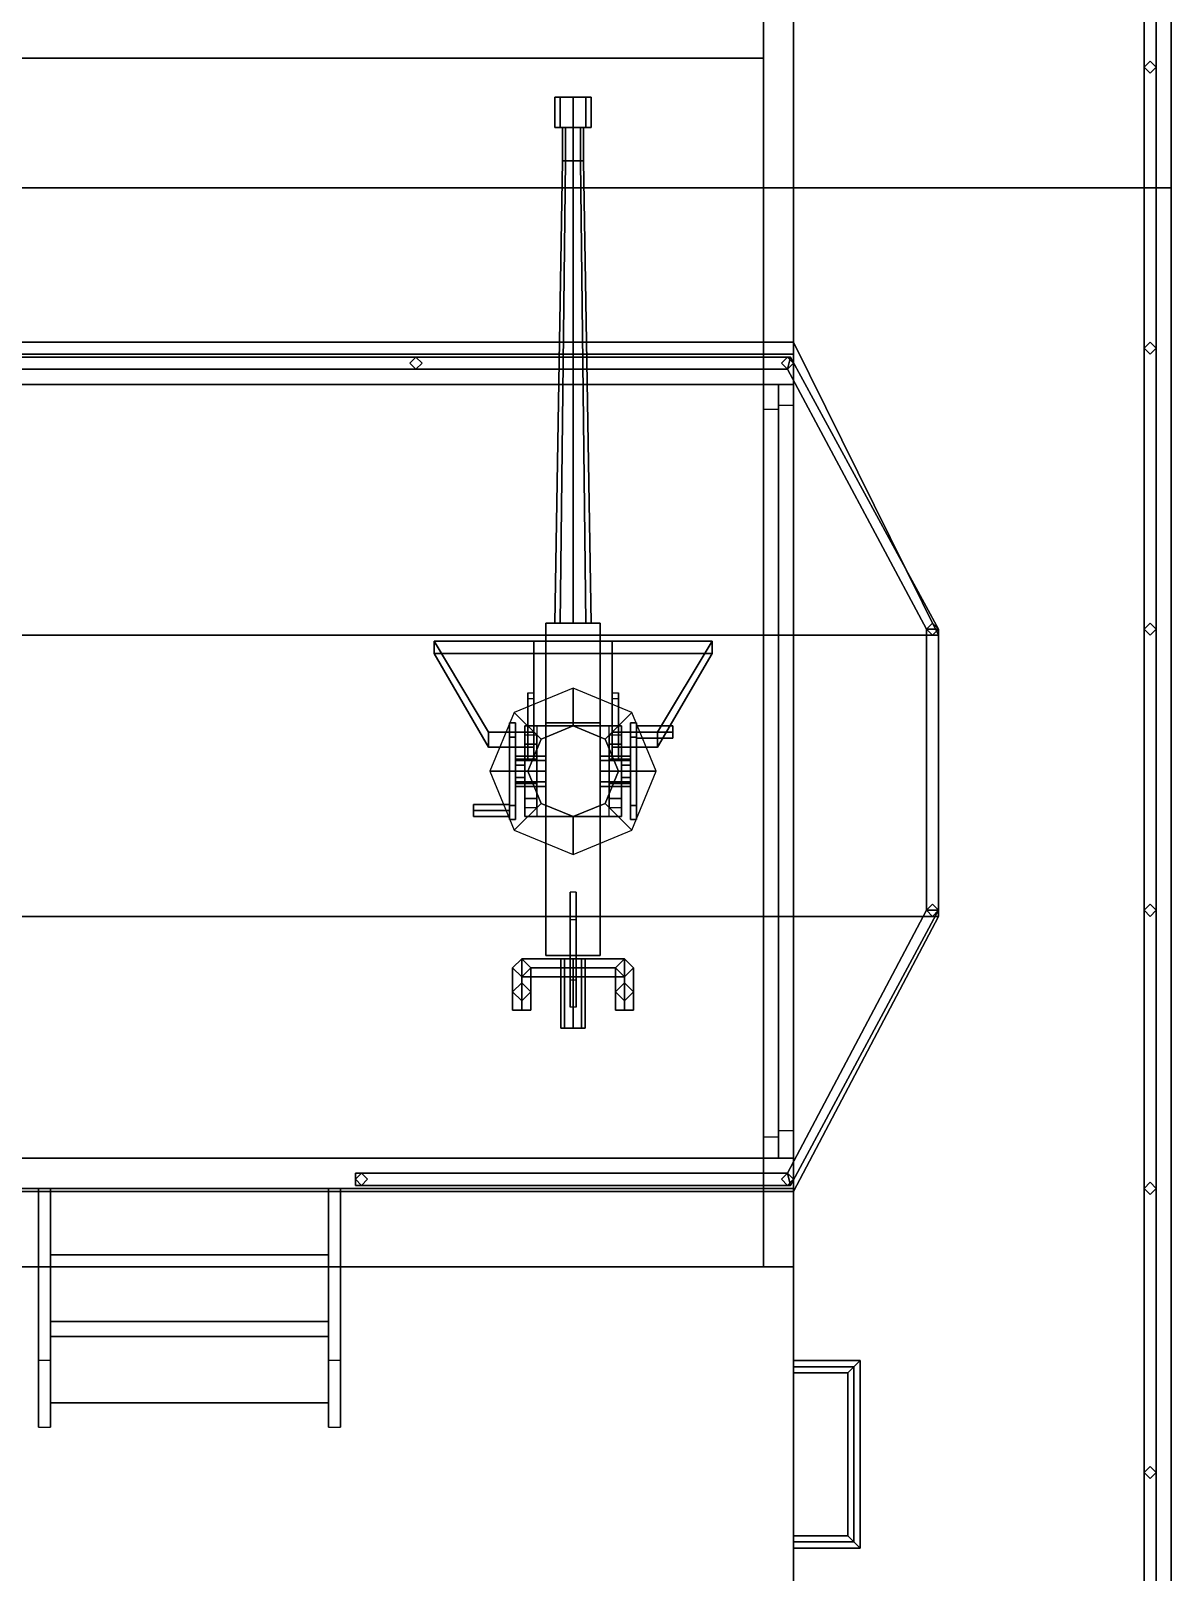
# Model space of a CAD drawing. Header units: millimetres. Extents: x -3.3 to 3.3, y -23.5 to 37.3.
# Drawn here: x -0.52 to 3.25, y 10.71 to 15.81 of the extents above; entities that cross this region are included whole.
import ezdxf

# ---------------------------------------------------------------- set-up
doc = ezdxf.new("R2010")
doc.units = ezdxf.units.MM
for name, color, linetype in [('doors', 1, 'Continuous'), ('gun', 1, 'Continuous'), ('railings', 6, 'Continuous'), ('sleeve', 5, 'Continuous'), ('turret', 2, 'Continuous')]:
    doc.layers.add(name, color=color, linetype=linetype)

msp = doc.modelspace()

# ---------------------------------------------------------------- linework, layer by layer
at = {"color": 3}
for points in [[(1.9, 20.46, 0.39), (1.9, 18.62, 0.39), (1.9, 11.72, 3.32), (1.9, 23.48, 2.17)], [(1.9, 11.72, 3.32), (1.9, 11.72, 3.41), (1.9, 23.48, 2.27), (1.9, 23.48, 2.17)], [(1.9, 23.48, 2.27), (1.9, 11.72, 3.41), (2, 11.72, 3.41), (2, 23.48, 2.27)], [(2, 11.72, 3.41), (2, 11.72, 2.17), (2, 23.48, 2.17), (2, 23.48, 2.27)], [(-1.9, 18.62, 0.39), (-1.9, 11.72, 3.32), (1.9, 11.72, 3.32), (1.9, 18.62, 0.39)], [(-2, 11.72, 3.41), (-2, 7.41, 3.83), (2, 7.41, 3.83), (2, 11.72, 3.41)], [(-1.9, 11.72, 3.32), (-1.9, 11.72, 3.41), (1.9, 11.72, 3.41), (1.9, 11.72, 3.32)], [(2, 7.41, 3.83), (2, 7.41, 2.17), (2, 11.72, 2.17), (2, 11.72, 3.41)]]:
    msp.add_3dface(points, dxfattribs=at)
for points in [[(3.25, 19.01), (3.25, 15.29, -0.84), (-3.25, 15.29, -0.84), (-3.25, 19.01)], [(2, 19.01, 2.17), (2, 10.1, 2.17), (3.25, 10.1, 2.17), (3.25, 19.01, 2.17)], [(3.25, -23.47), (3.25, -15.78, -1.68), (3.25, 10.1, -1.68), (3.25, 19.01)], [(3.25, 19.01), (3.25, 10.1, -1.68), (3.25, 15.29, -0.84), (3.25, 19.01)], [(3.25, 10.1, 2.17), (3.25, 10.1), (3.25, 19.01), (3.25, 19.01, 2.17)], [(3.25, 15.29, -0.84), (3.25, 10.1, -1.68), (-3.25, 10.1, -1.68), (-3.25, 15.29, -0.84)], [(2, 14.78, 4.23), (2.48, 13.81, 4.23), (-2.48, 13.81, 4.23), (-2, 14.78, 4.23)], [(-2, 14.78, 4.27), (-2.48, 13.81, 4.27), (2.48, 13.81, 4.27), (2, 14.78, 4.27)], [(1.9, 14.64, 4.13), (1.9, 14.74, 4.13), (1.9, 14.74, 3.1172), (1.9, 14.64, 3.1269)], [(1.9, 14.74, 3.1172), (1.9, 14.74, 4.13), (2, 14.74, 4.23), (2, 14.74, 3.1172)], [(2.48, 13.81, 4.27), (2.48, 13.81, 4.23), (2, 14.78, 4.23), (2, 14.78, 4.27)], [(2, 14.74, 3.1172), (2, 14.74, 4.23), (2, 14.64, 4.13), (2, 14.64, 3.1269)], [(2, 12.08, 4.13), (2, 14.64, 4.13), (2, 14.74, 4.23), (2, 11.98, 4.23)], [(1.9, 12.08, 4.13), (1.9, 12.15, 4.13), (1.9, 14.64, 3.1269), (1.9, 14.5578, 3.1349)], [(1.9, 14.64, 3.1269), (1.9, 12.15, 4.13), (1.95, 12.15, 4.13), (1.95, 14.64, 3.1269)], [(2, 14.64, 3.1269), (2, 14.64, 4.13), (1.9, 14.64, 4.13), (1.9, 14.64, 3.1269)], [(1.9, 14.64, 4.23), (1.9, 14.64, 4.13), (1.9, 12.08, 4.13), (1.9, 12.08, 4.23)], [(1.9, 12.08, 4.13), (1.9, 14.64, 4.13), (2, 14.64, 4.13), (2, 12.08, 4.13)], [(1.95, 12.1705, 3.3663), (1.95, 14.64, 4.13), (2, 14.64, 4.13), (2, 12.1705, 3.3663)], [(1.95, 12.08, 3.3751), (1.95, 14.57, 4.13), (1.95, 14.64, 4.13), (1.95, 12.1705, 3.3663)], [(1.95, 14.64, 3.1269), (1.95, 12.15, 4.13), (1.95, 12.08, 4.13), (1.95, 14.5578, 3.1349)], [(2, 14.64, 4.13), (2, 14.57, 4.13), (2, 12.08, 3.3751), (2, 12.1705, 3.3663)], [(1.95, 14.5578, 3.1349), (1.95, 12.08, 4.13), (1.9, 12.08, 4.13), (1.9, 14.5578, 3.1349)], [(2, 12.08, 3.3751), (2, 14.57, 4.13), (1.95, 14.57, 4.13), (1.95, 12.08, 3.3751)], [(-2.48, 12.88, 4.23), (-2.48, 13.81, 4.23), (2.48, 13.81, 4.23), (2.48, 12.88, 4.23)], [(2.48, 12.88, 4.27), (2.48, 13.81, 4.27), (-2.48, 13.81, 4.27), (-2.48, 12.88, 4.27)], [(2.48, 13.81, 4.23), (2.48, 13.81, 4.27), (2.48, 12.88, 4.27), (2.48, 12.88, 4.23)], [(1.27, 13.635, 4.27), (1.0755, 13.5545, 4.27), (1.1639, 13.4661, 5.1), (1.27, 13.51, 5.1)], [(1.4645, 13.5545, 4.27), (1.27, 13.635, 4.27), (1.27, 13.51, 5.1), (1.3761, 13.4661, 5.1)], [(1.0755, 13.5545, 4.27), (0.995, 13.36, 4.27), (1.12, 13.36, 5.1), (1.1639, 13.4661, 5.1)], [(1.545, 13.36, 4.27), (1.4645, 13.5545, 4.27), (1.3761, 13.4661, 5.1), (1.42, 13.36, 5.1)], [(1.1639, 13.4661, 5.1), (1.12, 13.36, 5.1), (1.12, 13.36, 5.15), (1.1639, 13.4661, 5.15)], [(1.27, 13.51, 5.1), (1.1639, 13.4661, 5.1), (1.1639, 13.4661, 5.15), (1.27, 13.51, 5.15)], [(1.3761, 13.4661, 5.1), (1.27, 13.51, 5.1), (1.27, 13.51, 5.15), (1.3761, 13.4661, 5.15)], [(1.42, 13.36, 5.1), (1.3761, 13.4661, 5.1), (1.3761, 13.4661, 5.15), (1.42, 13.36, 5.15)], [(0.995, 13.36, 4.27), (1.0755, 13.1655, 4.27), (1.1639, 13.2539, 5.1), (1.12, 13.36, 5.1)], [(1.12, 13.36, 5.1), (1.1639, 13.2539, 5.1), (1.1639, 13.2539, 5.15), (1.12, 13.36, 5.15)], [(1.4645, 13.1655, 4.27), (1.545, 13.36, 4.27), (1.42, 13.36, 5.1), (1.3761, 13.2539, 5.1)], [(1.3761, 13.2539, 5.1), (1.42, 13.36, 5.1), (1.42, 13.36, 5.15), (1.3761, 13.2539, 5.15)], [(1.0755, 13.1655, 4.27), (1.27, 13.085, 4.27), (1.27, 13.21, 5.1), (1.1639, 13.2539, 5.1)], [(1.1639, 13.2539, 5.1), (1.27, 13.21, 5.1), (1.27, 13.21, 5.15), (1.1639, 13.2539, 5.15)], [(1.27, 13.085, 4.27), (1.4645, 13.1655, 4.27), (1.3761, 13.2539, 5.1), (1.27, 13.21, 5.1)], [(1.27, 13.21, 5.1), (1.3761, 13.2539, 5.1), (1.3761, 13.2539, 5.15), (1.27, 13.21, 5.15)], [(-2, 11.97, 4.23), (-2.48, 12.88, 4.23), (2.48, 12.88, 4.23), (2, 11.97, 4.23)], [(2, 11.97, 4.27), (2.48, 12.88, 4.27), (-2.48, 12.88, 4.27), (-2, 11.97, 4.27)], [(2.48, 12.88, 4.23), (2.48, 12.88, 4.27), (2, 11.97, 4.27), (2, 11.97, 4.23)], [(1.9, 11.98, 4.13), (1.9, 12.08, 4.13), (1.9, 12.08, 3.3751), (1.9, 11.98, 3.3848)], [(1.9, 12.08, 3.3751), (1.9, 12.08, 4.13), (2, 12.08, 4.13), (2, 12.08, 3.3751)], [(2, 12.08, 3.3751), (2, 12.08, 4.13), (2, 11.98, 4.23), (2, 11.98, 3.3848)], [(2, 11.97, 4.23), (2, 11.97, 4.27), (-2, 11.97, 4.27), (-2, 11.97, 4.23)], [(-0.5, 11.98, 4.23), (-0.5, 11.19, 3.46), (-0.46, 11.19, 3.46), (-0.46, 11.98, 4.23)], [(-0.5, 11.98, 4.01), (-0.5, 11.41, 3.44), (-0.5, 11.19, 3.46), (-0.5, 11.98, 4.23)], [(-0.46, 11.98, 4.13), (-0.46, 11.98, 4.01), (-0.5, 11.98, 4.01), (-0.5, 11.98, 4.13)], [(-0.46, 11.98, 4.01), (-0.46, 11.41, 3.44), (-0.5, 11.41, 3.44), (-0.5, 11.98, 4.01)], [(-0.46, 11.19, 3.46), (-0.46, 11.41, 3.44), (-0.46, 11.98, 4.01), (-0.46, 11.98, 4.23)], [(-0.46, 11.98, 4.13), (0.46, 11.98, 4.13), (0.46, 11.98, 4.1), (-0.46, 11.98, 4.1)], [(-0.46, 11.98, 4.1), (0.46, 11.98, 4.1), (0.46, 11.76, 4.1), (-0.46, 11.76, 4.1)], [(0.46, 11.76, 4.14), (0.46, 11.98, 4.14), (-0.46, 11.98, 4.14), (-0.46, 11.76, 4.14)], [(0.46, 11.98, 4.23), (0.46, 11.19, 3.46), (0.5, 11.19, 3.46), (0.5, 11.98, 4.23)], [(0.5, 11.98, 4.13), (0.5, 11.98, 4.01), (0.46, 11.98, 4.01), (0.46, 11.98, 4.13)], [(0.46, 11.98, 4.01), (0.46, 11.41, 3.44), (0.46, 11.19, 3.46), (0.46, 11.98, 4.23)], [(0.5, 11.98, 4.01), (0.5, 11.41, 3.44), (0.46, 11.41, 3.44), (0.46, 11.98, 4.01)], [(0.5, 11.19, 3.46), (0.5, 11.41, 3.44), (0.5, 11.98, 4.01), (0.5, 11.98, 4.23)], [(2, 11.98, 3.3848), (2, 11.98, 4.23), (1.9, 11.98, 4.13), (1.9, 11.98, 3.3848)], [(-0.46, 11.76, 3.85), (0.46, 11.76, 3.85), (0.46, 11.76, 3.81), (-0.46, 11.76, 3.81)], [(-0.46, 11.76, 3.81), (0.46, 11.76, 3.81), (0.46, 11.54, 3.81), (-0.46, 11.54, 3.81)], [(0.46, 11.54, 3.85), (0.46, 11.76, 3.85), (-0.46, 11.76, 3.85), (-0.46, 11.54, 3.85)], [(-0.46, 11.76, 4.1), (0.46, 11.76, 4.1), (0.46, 11.76, 4.14), (-0.46, 11.76, 4.14)], [(-0.46, 11.54, 3.81), (0.46, 11.54, 3.81), (0.46, 11.54, 3.85), (-0.46, 11.54, 3.85)], [(-0.46, 11.49, 3.57), (0.46, 11.49, 3.57), (0.46, 11.49, 3.53), (-0.46, 11.49, 3.53)], [(-0.46, 11.49, 3.53), (0.46, 11.49, 3.53), (0.46, 11.27, 3.53), (-0.46, 11.27, 3.53)], [(0.46, 11.27, 3.57), (0.46, 11.49, 3.57), (-0.46, 11.49, 3.57), (-0.46, 11.27, 3.57)], [(2, 11.41, 2.67), (2, 11.39, 2.69), (2.2, 11.39, 2.69), (2.22, 11.41, 2.67)], [(2, 11.39, 2.65), (2, 11.41, 2.67), (2.22, 11.41, 2.67), (2.2, 11.39, 2.65)], [(2, 11.39, 2.37), (2, 11.41, 2.39), (2.22, 11.41, 2.39), (2.2, 11.39, 2.37)], [(2, 11.41, 2.39), (2, 11.39, 2.41), (2.2, 11.39, 2.41), (2.22, 11.41, 2.39)], [(2, 11.41, 3.3), (2, 11.39, 3.32), (2.2, 11.39, 3.32), (2.22, 11.41, 3.3)], [(2, 11.39, 3.28), (2, 11.41, 3.3), (2.22, 11.41, 3.3), (2.2, 11.39, 3.28)], [(2, 11.39, 2.94), (2, 11.41, 2.96), (2.22, 11.41, 2.96), (2.2, 11.39, 2.94)], [(2, 11.41, 2.96), (2, 11.39, 2.98), (2.2, 11.39, 2.98), (2.22, 11.41, 2.96)], [(2, 11.39, 2.69), (2, 11.37, 2.67), (2.18, 11.37, 2.67), (2.2, 11.39, 2.69)], [(2, 11.37, 2.67), (2, 11.39, 2.65), (2.2, 11.39, 2.65), (2.18, 11.37, 2.67)], [(2, 11.37, 2.39), (2, 11.39, 2.37), (2.2, 11.39, 2.37), (2.18, 11.37, 2.39)], [(2, 11.39, 2.41), (2, 11.37, 2.39), (2.18, 11.37, 2.39), (2.2, 11.39, 2.41)], [(2, 11.39, 3.32), (2, 11.37, 3.3), (2.18, 11.37, 3.3), (2.2, 11.39, 3.32)], [(2, 11.37, 3.3), (2, 11.39, 3.28), (2.2, 11.39, 3.28), (2.18, 11.37, 3.3)], [(2, 11.37, 2.96), (2, 11.39, 2.94), (2.2, 11.39, 2.94), (2.18, 11.37, 2.96)], [(2, 11.39, 2.98), (2, 11.37, 2.96), (2.18, 11.37, 2.96), (2.2, 11.39, 2.98)], [(2.2, 11.39, 2.69), (2.18, 11.37, 2.67), (2.18, 10.83, 2.67), (2.2, 10.81, 2.69)], [(2.18, 11.37, 2.67), (2.2, 11.39, 2.65), (2.2, 10.81, 2.65), (2.18, 10.83, 2.67)], [(2.18, 11.37, 2.39), (2.2, 11.39, 2.37), (2.2, 10.81, 2.37), (2.18, 10.83, 2.39)], [(2.2, 11.39, 2.41), (2.18, 11.37, 2.39), (2.18, 10.83, 2.39), (2.2, 10.81, 2.41)], [(2.2, 11.39, 3.32), (2.18, 11.37, 3.3), (2.18, 10.83, 3.3), (2.2, 10.81, 3.32)], [(2.18, 11.37, 3.3), (2.2, 11.39, 3.28), (2.2, 10.81, 3.28), (2.18, 10.83, 3.3)], [(2.18, 11.37, 2.96), (2.2, 11.39, 2.94), (2.2, 10.81, 2.94), (2.18, 10.83, 2.96)], [(2.2, 11.39, 2.98), (2.18, 11.37, 2.96), (2.18, 10.83, 2.96), (2.2, 10.81, 2.98)], [(2.22, 11.41, 2.67), (2.2, 11.39, 2.69), (2.2, 10.81, 2.69), (2.22, 10.79, 2.67)], [(2.2, 11.39, 2.65), (2.22, 11.41, 2.67), (2.22, 10.79, 2.67), (2.2, 10.81, 2.65)], [(2.2, 11.39, 2.37), (2.22, 11.41, 2.39), (2.22, 10.79, 2.39), (2.2, 10.81, 2.37)], [(2.22, 11.41, 2.39), (2.2, 11.39, 2.41), (2.2, 10.81, 2.41), (2.22, 10.79, 2.39)], [(2.22, 11.41, 3.3), (2.2, 11.39, 3.32), (2.2, 10.81, 3.32), (2.22, 10.79, 3.3)], [(2.2, 11.39, 3.28), (2.22, 11.41, 3.3), (2.22, 10.79, 3.3), (2.2, 10.81, 3.28)], [(2.2, 11.39, 2.94), (2.22, 11.41, 2.96), (2.22, 10.79, 2.96), (2.2, 10.81, 2.94)], [(2.22, 11.41, 2.96), (2.2, 11.39, 2.98), (2.2, 10.81, 2.98), (2.22, 10.79, 2.96)], [(-0.46, 11.27, 3.53), (0.46, 11.27, 3.53), (0.46, 11.27, 3.57), (-0.46, 11.27, 3.57)], [(2, 10.83, 2.67), (2, 10.81, 2.69), (2.2, 10.81, 2.69), (2.18, 10.83, 2.67)], [(2, 10.81, 2.65), (2, 10.83, 2.67), (2.18, 10.83, 2.67), (2.2, 10.81, 2.65)], [(2, 10.81, 2.37), (2, 10.83, 2.39), (2.18, 10.83, 2.39), (2.2, 10.81, 2.37)], [(2, 10.83, 2.39), (2, 10.81, 2.41), (2.2, 10.81, 2.41), (2.18, 10.83, 2.39)], [(2, 10.83, 3.3), (2, 10.81, 3.32), (2.2, 10.81, 3.32), (2.18, 10.83, 3.3)], [(2, 10.81, 3.28), (2, 10.83, 3.3), (2.18, 10.83, 3.3), (2.2, 10.81, 3.28)], [(2, 10.81, 2.94), (2, 10.83, 2.96), (2.18, 10.83, 2.96), (2.2, 10.81, 2.94)], [(2, 10.83, 2.96), (2, 10.81, 2.98), (2.2, 10.81, 2.98), (2.18, 10.83, 2.96)], [(2, 10.81, 2.69), (2, 10.79, 2.67), (2.22, 10.79, 2.67), (2.2, 10.81, 2.69)], [(2, 10.79, 2.67), (2, 10.81, 2.65), (2.2, 10.81, 2.65), (2.22, 10.79, 2.67)], [(2, 10.79, 2.39), (2, 10.81, 2.37), (2.2, 10.81, 2.37), (2.22, 10.79, 2.39)], [(2, 10.81, 2.41), (2, 10.79, 2.39), (2.22, 10.79, 2.39), (2.2, 10.81, 2.41)], [(2, 10.81, 3.32), (2, 10.79, 3.3), (2.22, 10.79, 3.3), (2.2, 10.81, 3.32)], [(2, 10.79, 3.3), (2, 10.81, 3.28), (2.2, 10.81, 3.28), (2.22, 10.79, 3.3)], [(2, 10.79, 2.96), (2, 10.81, 2.94), (2.2, 10.81, 2.94), (2.22, 10.79, 2.96)], [(2, 10.81, 2.98), (2, 10.79, 2.96), (2.22, 10.79, 2.96), (2.2, 10.81, 2.98)]]:
    msp.add_3dface(points)
at = {"color": 2}
for points in [[(1.9, 14.74, 4.13), (-1.9, 14.74, 4.13), (-2, 14.74, 4.23), (2, 14.74, 4.23)], [(1.9, 14.64, 4.13), (-1.9, 14.64, 4.13), (-1.9, 14.74, 4.13), (1.9, 14.74, 4.13)], [(-1.9, 14.64, 4.23), (-1.9, 14.64, 4.13), (1.9, 14.64, 4.13), (1.9, 14.64, 4.23)], [(1.9, 11.98, 4.13), (-1.9, 11.98, 4.13), (-1.9, 12.08, 4.13), (1.9, 12.08, 4.13)], [(1.9, 12.08, 4.13), (-1.9, 12.08, 4.13), (-1.9, 12.08, 4.23), (1.9, 12.08, 4.23)], [(-2, 11.98, 4.23), (-1.9, 11.98, 4.13), (1.9, 11.98, 4.13), (2, 11.98, 4.23)]]:
    msp.add_3dface(points, dxfattribs=at)
at = {"layer": 'doors'}
for points in [[(-1.9, 15.72, 3.37), (-1.9, 11.72, 3.37), (1.9, 11.72, 3.37), (1.9, 15.72, 3.37)], [(1.9, 15.72, 3.37), (1.9, 15.72, 3.32), (-1.9, 15.72, 3.32), (-1.9, 15.72, 3.37)], [(1.9, 15.72, 3.32), (1.9, 11.72, 3.32), (-1.9, 11.72, 3.32), (-1.9, 15.72, 3.32)], [(1.9, 11.72, 3.37), (1.9, 11.72, 3.32), (1.9, 15.72, 3.32), (1.9, 15.72, 3.37)], [(-1.9, 11.72, 3.37), (-1.9, 11.72, 3.32), (1.9, 11.72, 3.32), (1.9, 11.72, 3.37)]]:
    msp.add_3dface(points, dxfattribs=at)
at = {"layer": 'gun'}
for points in [[(1.33, 15.59, 5.47), (1.2276, 15.59, 5.4276), (1.21, 15.59, 5.47), (1.3124, 15.59, 5.5124)], [(1.3124, 15.59, 5.5124), (1.21, 15.59, 5.47), (1.2276, 15.59, 5.5124), (1.27, 15.59, 5.53)], [(1.2276, 15.59, 5.5124), (1.21, 15.59, 5.47), (1.21, 15.49, 5.47), (1.2276, 15.49, 5.5124)], [(1.21, 15.59, 5.47), (1.2276, 15.59, 5.4276), (1.2276, 15.49, 5.4276), (1.21, 15.49, 5.47)], [(1.3124, 15.59, 5.4276), (1.27, 15.59, 5.41), (1.2276, 15.59, 5.4276), (1.33, 15.59, 5.47)], [(1.2276, 15.59, 5.4276), (1.27, 15.59, 5.41), (1.27, 15.49, 5.41), (1.2276, 15.49, 5.4276)], [(1.27, 15.59, 5.53), (1.2276, 15.59, 5.5124), (1.2276, 15.49, 5.5124), (1.27, 15.49, 5.53)], [(1.27, 15.59, 5.41), (1.3124, 15.59, 5.4276), (1.3124, 15.49, 5.4276), (1.27, 15.49, 5.41)], [(1.3124, 15.59, 5.5124), (1.27, 15.59, 5.53), (1.27, 15.49, 5.53), (1.3124, 15.49, 5.5124)], [(1.33, 15.59, 5.47), (1.3124, 15.59, 5.5124), (1.3124, 15.49, 5.5124), (1.33, 15.49, 5.47)], [(1.3124, 15.59, 5.4276), (1.33, 15.59, 5.47), (1.33, 15.49, 5.47), (1.3124, 15.49, 5.4276)], [(1.33, 15.49, 5.47), (1.2276, 15.49, 5.5124), (1.21, 15.49, 5.47), (1.3124, 15.49, 5.4276)], [(1.3124, 15.49, 5.4276), (1.21, 15.49, 5.47), (1.2276, 15.49, 5.4276), (1.27, 15.49, 5.41)], [(1.3124, 15.49, 5.5124), (1.27, 15.49, 5.53), (1.2276, 15.49, 5.5124), (1.33, 15.49, 5.47)], [(1.2453, 15.49, 5.4947), (1.235, 15.49, 5.47), (1.235, 15.38, 5.47), (1.2453, 15.38, 5.4947)], [(1.235, 15.49, 5.47), (1.2453, 15.49, 5.4453), (1.2453, 15.38, 5.4453), (1.235, 15.38, 5.47)], [(1.2453, 15.49, 5.4453), (1.27, 15.49, 5.435), (1.27, 15.38, 5.435), (1.2453, 15.38, 5.4453)], [(1.27, 15.49, 5.505), (1.2453, 15.49, 5.4947), (1.2453, 15.38, 5.4947), (1.27, 15.38, 5.505)], [(1.27, 15.49, 5.435), (1.2947, 15.49, 5.4453), (1.2947, 15.38, 5.4453), (1.27, 15.38, 5.435)], [(1.2947, 15.49, 5.4947), (1.27, 15.49, 5.505), (1.27, 15.38, 5.505), (1.2947, 15.38, 5.4947)], [(1.305, 15.49, 5.47), (1.2947, 15.49, 5.4947), (1.2947, 15.38, 5.4947), (1.305, 15.38, 5.47)], [(1.2947, 15.49, 5.4453), (1.305, 15.49, 5.47), (1.305, 15.38, 5.47), (1.2947, 15.38, 5.4453)], [(1.21, 13.85, 5.47), (1.2276, 13.85, 5.5124), (1.2453, 15.38, 5.4947), (1.235, 15.38, 5.47)], [(1.2276, 13.85, 5.4276), (1.21, 13.85, 5.47), (1.235, 15.38, 5.47), (1.2453, 15.38, 5.4453)], [(1.2276, 13.85, 5.5124), (1.27, 13.85, 5.53), (1.27, 15.38, 5.505), (1.2453, 15.38, 5.4947)], [(1.27, 13.85, 5.41), (1.2276, 13.85, 5.4276), (1.2453, 15.38, 5.4453), (1.27, 15.38, 5.435)], [(1.27, 13.85, 5.53), (1.3124, 13.85, 5.5124), (1.2947, 15.38, 5.4947), (1.27, 15.38, 5.505)], [(1.3124, 13.85, 5.4276), (1.27, 13.85, 5.41), (1.27, 15.38, 5.435), (1.2947, 15.38, 5.4453)], [(1.3124, 13.85, 5.5124), (1.33, 13.85, 5.47), (1.305, 15.38, 5.47), (1.2947, 15.38, 5.4947)], [(1.33, 13.85, 5.47), (1.3124, 13.85, 5.4276), (1.2947, 15.38, 5.4453), (1.305, 15.38, 5.47)]]:
    msp.add_3dface(points, dxfattribs=at)
at = {"layer": 'railings'}
for points in [[(3.16, 20.36, 2.65), (3.16, -23.38, 2.65), (3.2, -23.38, 2.65), (3.2, 20.36, 2.65)], [(3.2, 20.36, 2.65), (3.2, -23.38, 2.65), (3.16, -23.38, 2.65), (3.16, 20.36, 2.65)], [(3.16, 20.36, 3.11), (3.16, -23.38, 3.11), (3.2, -23.38, 3.11), (3.2, 20.36, 3.11)], [(3.2, 20.36, 3.11), (3.2, -23.38, 3.11), (3.16, -23.38, 3.11), (3.16, 20.36, 3.11)], [(3.18, 15.71, 2.17), (3.16, 15.69, 2.17), (3.16, 15.69, 3.11), (3.18, 15.71, 3.11)], [(3.2, 15.69, 2.17), (3.18, 15.71, 2.17), (3.18, 15.71, 3.11), (3.2, 15.69, 3.11)], [(3.16, 15.69, 2.17), (3.18, 15.67, 2.17), (3.18, 15.67, 3.11), (3.16, 15.69, 3.11)], [(3.18, 15.67, 2.17), (3.2, 15.69, 2.17), (3.2, 15.69, 3.11), (3.18, 15.67, 3.11)], [(3.18, 14.78, 2.17), (3.16, 14.76, 2.17), (3.16, 14.76, 3.11), (3.18, 14.78, 3.11)], [(3.16, 14.76, 2.17), (3.18, 14.74, 2.17), (3.18, 14.74, 3.11), (3.16, 14.76, 3.11)], [(3.2, 14.76, 2.17), (3.18, 14.78, 2.17), (3.18, 14.78, 3.11), (3.2, 14.76, 3.11)], [(3.18, 14.74, 2.17), (3.2, 14.76, 2.17), (3.2, 14.76, 3.11), (3.18, 14.74, 3.11)], [(1.98, 14.69, 4.75), (-1.98, 14.69, 4.75), (-1.99, 14.73, 4.75), (1.99, 14.73, 4.75)], [(1.99, 14.73, 4.75), (-1.99, 14.73, 4.75), (-1.98, 14.69, 4.75), (1.98, 14.69, 4.75)], [(1.99, 14.73, 5.21), (-1.99, 14.73, 5.21), (-1.98, 14.69, 5.21), (1.98, 14.69, 5.21)], [(1.98, 14.69, 5.21), (-1.98, 14.69, 5.21), (-1.99, 14.73, 5.21), (1.99, 14.73, 5.21)], [(0.75, 14.73, 4.27), (0.73, 14.71, 4.27), (0.73, 14.71, 5.21), (0.75, 14.73, 5.21)], [(0.73, 14.71, 4.27), (0.75, 14.69, 4.27), (0.75, 14.69, 5.21), (0.73, 14.71, 5.21)], [(0.77, 14.71, 4.27), (0.75, 14.73, 4.27), (0.75, 14.73, 5.21), (0.77, 14.71, 5.21)], [(0.75, 14.69, 4.27), (0.77, 14.71, 4.27), (0.77, 14.71, 5.21), (0.75, 14.69, 5.21)], [(1.98, 14.73, 4.27), (1.96, 14.71, 4.27), (1.96, 14.71, 5.21), (1.98, 14.73, 5.21)], [(1.96, 14.71, 4.27), (1.98, 14.69, 4.27), (1.98, 14.69, 5.21), (1.96, 14.71, 5.21)], [(2, 14.71, 4.27), (1.98, 14.73, 4.27), (1.98, 14.73, 5.21), (2, 14.71, 5.21)], [(1.98, 14.69, 4.75), (2.44, 13.83, 4.75), (2.48, 13.83, 4.75), (1.99, 14.73, 4.75)], [(1.99, 14.73, 4.75), (2.48, 13.83, 4.75), (2.44, 13.83, 4.75), (1.98, 14.69, 4.75)], [(1.99, 14.73, 5.21), (2.48, 13.83, 5.21), (2.44, 13.83, 5.21), (1.98, 14.69, 5.21)], [(1.98, 14.69, 5.21), (2.44, 13.83, 5.21), (2.48, 13.83, 5.21), (1.99, 14.73, 5.21)], [(1.98, 14.69, 4.27), (2, 14.71, 4.27), (2, 14.71, 5.21), (1.98, 14.69, 5.21)], [(2.46, 13.85, 4.27), (2.44, 13.83, 4.27), (2.44, 13.83, 5.21), (2.46, 13.85, 5.21)], [(2.44, 13.83, 4.27), (2.46, 13.81, 4.27), (2.46, 13.81, 5.21), (2.44, 13.83, 5.21)], [(2.44, 13.83, 4.75), (2.44, 12.9, 4.75), (2.48, 12.9, 4.75), (2.48, 13.83, 4.75)], [(2.48, 13.83, 4.75), (2.48, 12.9, 4.75), (2.44, 12.9, 4.75), (2.44, 13.83, 4.75)], [(2.48, 13.83, 5.21), (2.48, 12.9, 5.21), (2.44, 12.9, 5.21), (2.44, 13.83, 5.21)], [(2.44, 13.83, 5.21), (2.44, 12.9, 5.21), (2.48, 12.9, 5.21), (2.48, 13.83, 5.21)], [(2.48, 13.83, 4.27), (2.46, 13.85, 4.27), (2.46, 13.85, 5.21), (2.48, 13.83, 5.21)], [(2.46, 13.81, 4.27), (2.48, 13.83, 4.27), (2.48, 13.83, 5.21), (2.46, 13.81, 5.21)], [(3.18, 13.85, 2.17), (3.16, 13.83, 2.17), (3.16, 13.83, 3.11), (3.18, 13.85, 3.11)], [(3.16, 13.83, 2.17), (3.18, 13.81, 2.17), (3.18, 13.81, 3.11), (3.16, 13.83, 3.11)], [(3.2, 13.83, 2.17), (3.18, 13.85, 2.17), (3.18, 13.85, 3.11), (3.2, 13.83, 3.11)], [(3.18, 13.81, 2.17), (3.2, 13.83, 2.17), (3.2, 13.83, 3.11), (3.18, 13.81, 3.11)], [(2.46, 12.92, 4.27), (2.44, 12.9, 4.27), (2.44, 12.9, 5.21), (2.46, 12.92, 5.21)], [(2.48, 12.9, 4.27), (2.46, 12.92, 4.27), (2.46, 12.92, 5.21), (2.48, 12.9, 5.21)], [(3.18, 12.92, 2.17), (3.16, 12.9, 2.17), (3.16, 12.9, 3.11), (3.18, 12.92, 3.11)], [(3.2, 12.9, 2.17), (3.18, 12.92, 2.17), (3.18, 12.92, 3.11), (3.2, 12.9, 3.11)], [(2.44, 12.9, 4.75), (1.98, 12.03, 4.75), (1.99, 11.99, 4.75), (2.48, 12.9, 4.75)], [(2.48, 12.9, 4.75), (1.99, 11.99, 4.75), (1.98, 12.03, 4.75), (2.44, 12.9, 4.75)], [(2.48, 12.9, 5.21), (1.99, 11.99, 5.21), (1.98, 12.03, 5.21), (2.44, 12.9, 5.21)], [(2.44, 12.9, 5.21), (1.98, 12.03, 5.21), (1.99, 11.99, 5.21), (2.48, 12.9, 5.21)], [(2.44, 12.9, 4.27), (2.46, 12.88, 4.27), (2.46, 12.88, 5.21), (2.44, 12.9, 5.21)], [(2.46, 12.88, 4.27), (2.48, 12.9, 4.27), (2.48, 12.9, 5.21), (2.46, 12.88, 5.21)], [(3.16, 12.9, 2.17), (3.18, 12.88, 2.17), (3.18, 12.88, 3.11), (3.16, 12.9, 3.11)], [(3.18, 12.88, 2.17), (3.2, 12.9, 2.17), (3.2, 12.9, 3.11), (3.18, 12.88, 3.11)], [(0.57, 12.03, 4.27), (0.55, 12.01, 4.27), (0.55, 12.01, 5.21), (0.57, 12.03, 5.21)], [(1.98, 12.03, 4.75), (0.55, 12.03, 4.75), (0.55, 11.99, 4.75), (1.99, 11.99, 4.75)], [(1.99, 11.99, 4.75), (0.55, 11.99, 4.75), (0.55, 12.03, 4.75), (1.98, 12.03, 4.75)], [(1.99, 11.99, 5.21), (0.55, 11.99, 5.21), (0.55, 12.03, 5.21), (1.98, 12.03, 5.21)], [(1.98, 12.03, 5.21), (0.55, 12.03, 5.21), (0.55, 11.99, 5.21), (1.99, 11.99, 5.21)], [(0.55, 12.01, 4.27), (0.57, 11.99, 4.27), (0.57, 11.99, 5.21), (0.55, 12.01, 5.21)], [(0.59, 12.01, 4.27), (0.57, 12.03, 4.27), (0.57, 12.03, 5.21), (0.59, 12.01, 5.21)], [(0.57, 11.99, 4.27), (0.59, 12.01, 4.27), (0.59, 12.01, 5.21), (0.57, 11.99, 5.21)], [(1.98, 12.03, 4.27), (1.96, 12.01, 4.27), (1.96, 12.01, 5.21), (1.98, 12.03, 5.21)], [(1.96, 12.01, 4.27), (1.98, 11.99, 4.27), (1.98, 11.99, 5.21), (1.96, 12.01, 5.21)], [(2, 12.01, 4.27), (1.98, 12.03, 4.27), (1.98, 12.03, 5.21), (2, 12.01, 5.21)], [(1.98, 11.99, 4.27), (2, 12.01, 4.27), (2, 12.01, 5.21), (1.98, 11.99, 5.21)], [(3.18, 12, 2.17), (3.16, 11.98, 2.17), (3.16, 11.98, 3.11), (3.18, 12, 3.11)], [(3.2, 11.98, 2.17), (3.18, 12, 2.17), (3.18, 12, 3.11), (3.2, 11.98, 3.11)], [(3.16, 11.98, 2.17), (3.18, 11.96, 2.17), (3.18, 11.96, 3.11), (3.16, 11.98, 3.11)], [(3.18, 11.96, 2.17), (3.2, 11.98, 2.17), (3.2, 11.98, 3.11), (3.18, 11.96, 3.11)], [(3.18, 11.06, 2.17), (3.16, 11.04, 2.17), (3.16, 11.04, 3.11), (3.18, 11.06, 3.11)], [(3.16, 11.04, 2.17), (3.18, 11.02, 2.17), (3.18, 11.02, 3.11), (3.16, 11.04, 3.11)], [(3.2, 11.04, 2.17), (3.18, 11.06, 2.17), (3.18, 11.06, 3.11), (3.2, 11.04, 3.11)], [(3.18, 11.02, 2.17), (3.2, 11.04, 2.17), (3.2, 11.04, 3.11), (3.18, 11.02, 3.11)]]:
    msp.add_3dface(points, dxfattribs=at)
at = {"layer": 'sleeve'}
for points in [[(1.18, 13.85, 5.38), (1.18, 13.85, 5.54), (1.36, 13.85, 5.54), (1.36, 13.85, 5.38)], [(1.18, 13.52, 5.54), (1.18, 13.85, 5.54), (1.18, 13.85, 5.38), (1.18, 13.52, 5.38)], [(1.18, 13.52, 5.38), (1.18, 13.85, 5.38), (1.36, 13.85, 5.38), (1.36, 13.52, 5.38)], [(1.36, 13.52, 5.54), (1.36, 13.85, 5.54), (1.18, 13.85, 5.54), (1.18, 13.52, 5.54)], [(1.36, 13.85, 5.38), (1.36, 13.85, 5.54), (1.36, 13.52, 5.54), (1.36, 13.52, 5.38)], [(1.18, 12.75, 5.58), (1.18, 13.52, 5.58), (1.18, 13.52, 5.32), (1.18, 12.75, 5.32)], [(1.18, 13.52, 5.32), (1.18, 13.52, 5.58), (1.36, 13.52, 5.58), (1.36, 13.52, 5.32)], [(1.18, 12.75, 5.32), (1.18, 13.52, 5.32), (1.36, 13.52, 5.32), (1.36, 12.75, 5.32)], [(1.36, 12.75, 5.58), (1.36, 13.52, 5.58), (1.18, 13.52, 5.58), (1.18, 12.75, 5.58)], [(1.36, 13.52, 5.32), (1.36, 13.52, 5.58), (1.36, 12.75, 5.58), (1.36, 12.75, 5.32)], [(1.08, 13.3246, 5.4954), (1.08, 13.41, 5.46), (1.08, 13.3954, 5.4246), (1.08, 13.31, 5.46)], [(1.08, 13.36, 5.51), (1.08, 13.3954, 5.4954), (1.08, 13.41, 5.46), (1.08, 13.3246, 5.4954)], [(1.18, 13.3954, 5.4954), (1.18, 13.41, 5.46), (1.08, 13.41, 5.46), (1.08, 13.3954, 5.4954)], [(1.18, 13.41, 5.46), (1.18, 13.3954, 5.4246), (1.08, 13.3954, 5.4246), (1.08, 13.41, 5.46)], [(1.08, 13.31, 5.46), (1.08, 13.3954, 5.4246), (1.08, 13.36, 5.41), (1.08, 13.3246, 5.4246)], [(1.18, 13.3954, 5.4246), (1.18, 13.36, 5.41), (1.08, 13.36, 5.41), (1.08, 13.3954, 5.4246)], [(1.18, 13.36, 5.51), (1.18, 13.3954, 5.4954), (1.08, 13.3954, 5.4954), (1.08, 13.36, 5.51)], [(1.46, 13.3954, 5.4954), (1.46, 13.41, 5.46), (1.36, 13.41, 5.46), (1.36, 13.3954, 5.4954)], [(1.46, 13.41, 5.46), (1.46, 13.3954, 5.4246), (1.36, 13.3954, 5.4246), (1.36, 13.41, 5.46)], [(1.46, 13.3954, 5.4246), (1.46, 13.36, 5.41), (1.36, 13.36, 5.41), (1.36, 13.3954, 5.4246)], [(1.46, 13.36, 5.51), (1.46, 13.3954, 5.4954), (1.36, 13.3954, 5.4954), (1.36, 13.36, 5.51)], [(1.46, 13.3954, 5.4954), (1.46, 13.31, 5.46), (1.46, 13.3246, 5.4246), (1.46, 13.41, 5.46)], [(1.46, 13.41, 5.46), (1.46, 13.3246, 5.4246), (1.46, 13.36, 5.41), (1.46, 13.3954, 5.4246)], [(1.46, 13.36, 5.51), (1.46, 13.3246, 5.4954), (1.46, 13.31, 5.46), (1.46, 13.3954, 5.4954)], [(1.18, 13.36, 5.41), (1.18, 13.3246, 5.4246), (1.08, 13.3246, 5.4246), (1.08, 13.36, 5.41)], [(1.18, 13.3246, 5.4954), (1.18, 13.36, 5.51), (1.08, 13.36, 5.51), (1.08, 13.3246, 5.4954)], [(1.18, 13.31, 5.46), (1.18, 13.3246, 5.4954), (1.08, 13.3246, 5.4954), (1.08, 13.31, 5.46)], [(1.18, 13.3246, 5.4246), (1.18, 13.31, 5.46), (1.08, 13.31, 5.46), (1.08, 13.3246, 5.4246)], [(1.46, 13.36, 5.41), (1.46, 13.3246, 5.4246), (1.36, 13.3246, 5.4246), (1.36, 13.36, 5.41)], [(1.46, 13.3246, 5.4954), (1.46, 13.36, 5.51), (1.36, 13.36, 5.51), (1.36, 13.3246, 5.4954)], [(1.46, 13.31, 5.46), (1.46, 13.3246, 5.4954), (1.36, 13.3246, 5.4954), (1.36, 13.31, 5.46)], [(1.46, 13.3246, 5.4246), (1.46, 13.31, 5.46), (1.36, 13.31, 5.46), (1.36, 13.3246, 5.4246)], [(1.26, 12.96, 5.58), (1.26, 12.67, 5.79), (1.28, 12.67, 5.79), (1.28, 12.96, 5.58)], [(1.26, 12.58, 5.79), (1.26, 12.67, 5.79), (1.26, 12.96, 5.58), (1.26, 12.87, 5.58)], [(1.28, 12.96, 5.58), (1.28, 12.67, 5.79), (1.28, 12.58, 5.79), (1.28, 12.87, 5.58)], [(1.28, 12.87, 5.58), (1.28, 12.58, 5.79), (1.26, 12.58, 5.79), (1.26, 12.87, 5.58)], [(1.36, 12.75, 5.32), (1.36, 12.75, 5.58), (1.18, 12.75, 5.58), (1.18, 12.75, 5.32)], [(1.1, 12.74, 5.37), (1.07, 12.71, 5.37), (1.07, 12.71, 5.55), (1.1, 12.74, 5.55)], [(1.1, 12.66, 5.2), (1.07, 12.63, 5.2), (1.07, 12.71, 5.37), (1.1, 12.74, 5.37)], [(1.07, 12.63, 5.72), (1.1, 12.66, 5.72), (1.1, 12.74, 5.55), (1.07, 12.71, 5.55)], [(1.07, 12.71, 5.37), (1.1, 12.68, 5.37), (1.1, 12.68, 5.55), (1.07, 12.71, 5.55)], [(1.07, 12.63, 5.2), (1.1, 12.6, 5.2), (1.1, 12.68, 5.37), (1.07, 12.71, 5.37)], [(1.1, 12.6, 5.72), (1.07, 12.63, 5.72), (1.07, 12.71, 5.55), (1.1, 12.68, 5.55)], [(1.13, 12.71, 5.37), (1.1, 12.74, 5.37), (1.1, 12.74, 5.55), (1.13, 12.71, 5.55)], [(1.41, 12.71, 5.49), (1.44, 12.74, 5.46), (1.1, 12.74, 5.46), (1.13, 12.71, 5.49)], [(1.44, 12.74, 5.46), (1.41, 12.71, 5.43), (1.13, 12.71, 5.43), (1.1, 12.74, 5.46)], [(1.13, 12.63, 5.2), (1.1, 12.66, 5.2), (1.1, 12.74, 5.37), (1.13, 12.71, 5.37)], [(1.1, 12.66, 5.72), (1.13, 12.63, 5.72), (1.13, 12.71, 5.55), (1.1, 12.74, 5.55)], [(1.1, 12.68, 5.37), (1.13, 12.71, 5.37), (1.13, 12.71, 5.55), (1.1, 12.68, 5.55)], [(1.44, 12.68, 5.46), (1.41, 12.71, 5.49), (1.13, 12.71, 5.49), (1.1, 12.68, 5.46)], [(1.41, 12.71, 5.43), (1.44, 12.68, 5.46), (1.1, 12.68, 5.46), (1.13, 12.71, 5.43)], [(1.1, 12.6, 5.2), (1.13, 12.63, 5.2), (1.13, 12.71, 5.37), (1.1, 12.68, 5.37)], [(1.13, 12.63, 5.72), (1.1, 12.6, 5.72), (1.1, 12.68, 5.55), (1.13, 12.71, 5.55)], [(1.2983, 12.74, 5.7917), (1.23, 12.74, 5.82), (1.2417, 12.74, 5.8483), (1.31, 12.74, 5.82)], [(1.27, 12.74, 5.78), (1.2417, 12.74, 5.7917), (1.23, 12.74, 5.82), (1.2983, 12.74, 5.7917)], [(1.23, 12.74, 5.82), (1.2417, 12.74, 5.7917), (1.2417, 12.51, 5.7917), (1.23, 12.51, 5.82)], [(1.2417, 12.74, 5.8483), (1.23, 12.74, 5.82), (1.23, 12.51, 5.82), (1.2417, 12.51, 5.8483)], [(1.31, 12.74, 5.82), (1.2417, 12.74, 5.8483), (1.27, 12.74, 5.86), (1.2983, 12.74, 5.8483)], [(1.2417, 12.74, 5.7917), (1.27, 12.74, 5.78), (1.27, 12.51, 5.78), (1.2417, 12.51, 5.7917)], [(1.27, 12.74, 5.86), (1.2417, 12.74, 5.8483), (1.2417, 12.51, 5.8483), (1.27, 12.51, 5.86)], [(1.27, 12.74, 5.78), (1.2983, 12.74, 5.7917), (1.2983, 12.51, 5.7917), (1.27, 12.51, 5.78)], [(1.2983, 12.74, 5.8483), (1.27, 12.74, 5.86), (1.27, 12.51, 5.86), (1.2983, 12.51, 5.8483)], [(1.2983, 12.74, 5.7917), (1.31, 12.74, 5.82), (1.31, 12.51, 5.82), (1.2983, 12.51, 5.7917)], [(1.31, 12.74, 5.82), (1.2983, 12.74, 5.8483), (1.2983, 12.51, 5.8483), (1.31, 12.51, 5.82)], [(1.44, 12.74, 5.37), (1.41, 12.71, 5.37), (1.41, 12.71, 5.55), (1.44, 12.74, 5.55)], [(1.44, 12.66, 5.2), (1.41, 12.63, 5.2), (1.41, 12.71, 5.37), (1.44, 12.74, 5.37)], [(1.41, 12.63, 5.72), (1.44, 12.66, 5.72), (1.44, 12.74, 5.55), (1.41, 12.71, 5.55)], [(1.41, 12.71, 5.37), (1.44, 12.68, 5.37), (1.44, 12.68, 5.55), (1.41, 12.71, 5.55)], [(1.41, 12.63, 5.2), (1.44, 12.6, 5.2), (1.44, 12.68, 5.37), (1.41, 12.71, 5.37)], [(1.44, 12.6, 5.72), (1.41, 12.63, 5.72), (1.41, 12.71, 5.55), (1.44, 12.68, 5.55)], [(1.47, 12.71, 5.37), (1.44, 12.74, 5.37), (1.44, 12.74, 5.55), (1.47, 12.71, 5.55)], [(1.47, 12.63, 5.2), (1.44, 12.66, 5.2), (1.44, 12.74, 5.37), (1.47, 12.71, 5.37)], [(1.44, 12.66, 5.72), (1.47, 12.63, 5.72), (1.47, 12.71, 5.55), (1.44, 12.74, 5.55)], [(1.44, 12.68, 5.37), (1.47, 12.71, 5.37), (1.47, 12.71, 5.55), (1.44, 12.68, 5.55)], [(1.44, 12.6, 5.2), (1.47, 12.63, 5.2), (1.47, 12.71, 5.37), (1.44, 12.68, 5.37)], [(1.47, 12.63, 5.72), (1.44, 12.6, 5.72), (1.44, 12.68, 5.55), (1.47, 12.71, 5.55)], [(1.1, 12.57, 5.12), (1.07, 12.57, 5.15), (1.07, 12.63, 5.2), (1.1, 12.66, 5.2)], [(1.07, 12.57, 5.77), (1.1, 12.57, 5.8), (1.1, 12.66, 5.72), (1.07, 12.63, 5.72)], [(1.13, 12.57, 5.15), (1.1, 12.57, 5.12), (1.1, 12.66, 5.2), (1.13, 12.63, 5.2)], [(1.1, 12.57, 5.8), (1.13, 12.57, 5.77), (1.13, 12.63, 5.72), (1.1, 12.66, 5.72)], [(1.44, 12.57, 5.12), (1.41, 12.57, 5.15), (1.41, 12.63, 5.2), (1.44, 12.66, 5.2)], [(1.41, 12.57, 5.77), (1.44, 12.57, 5.8), (1.44, 12.66, 5.72), (1.41, 12.63, 5.72)], [(1.47, 12.57, 5.15), (1.44, 12.57, 5.12), (1.44, 12.66, 5.2), (1.47, 12.63, 5.2)], [(1.44, 12.57, 5.8), (1.47, 12.57, 5.77), (1.47, 12.63, 5.72), (1.44, 12.66, 5.72)], [(1.07, 12.57, 5.15), (1.1, 12.57, 5.18), (1.1, 12.6, 5.2), (1.07, 12.63, 5.2)], [(1.1, 12.57, 5.74), (1.07, 12.57, 5.77), (1.07, 12.63, 5.72), (1.1, 12.6, 5.72)], [(1.1, 12.57, 5.18), (1.13, 12.57, 5.15), (1.13, 12.63, 5.2), (1.1, 12.6, 5.2)], [(1.13, 12.57, 5.77), (1.1, 12.57, 5.74), (1.1, 12.6, 5.72), (1.13, 12.63, 5.72)], [(1.41, 12.57, 5.15), (1.44, 12.57, 5.18), (1.44, 12.6, 5.2), (1.41, 12.63, 5.2)], [(1.44, 12.57, 5.74), (1.41, 12.57, 5.77), (1.41, 12.63, 5.72), (1.44, 12.6, 5.72)], [(1.44, 12.57, 5.18), (1.47, 12.57, 5.15), (1.47, 12.63, 5.2), (1.44, 12.6, 5.2)], [(1.47, 12.57, 5.77), (1.44, 12.57, 5.74), (1.44, 12.6, 5.72), (1.47, 12.63, 5.72)], [(1.1, 12.57, 5.12), (1.13, 12.57, 5.15), (1.1, 12.57, 5.18), (1.07, 12.57, 5.15)], [(1.1, 12.57, 5.74), (1.13, 12.57, 5.77), (1.1, 12.57, 5.8), (1.07, 12.57, 5.77)], [(1.44, 12.57, 5.12), (1.47, 12.57, 5.15), (1.44, 12.57, 5.18), (1.41, 12.57, 5.15)], [(1.44, 12.57, 5.74), (1.47, 12.57, 5.77), (1.44, 12.57, 5.8), (1.41, 12.57, 5.77)], [(1.2983, 12.51, 5.8483), (1.23, 12.51, 5.82), (1.2417, 12.51, 5.7917), (1.31, 12.51, 5.82)], [(1.27, 12.51, 5.86), (1.2417, 12.51, 5.8483), (1.23, 12.51, 5.82), (1.2983, 12.51, 5.8483)], [(1.31, 12.51, 5.82), (1.2417, 12.51, 5.7917), (1.27, 12.51, 5.78), (1.2983, 12.51, 5.7917)]]:
    msp.add_3dface(points, dxfattribs=at)
at = {"layer": 'turret'}
for points in [[(1.73, 13.79, 5.07), (1.73, 13.79, 4.55), (0.81, 13.79, 4.55), (0.81, 13.79, 5.07)], [(0.81, 13.79, 4.55), (0.81, 13.75, 4.55), (0.81, 13.75, 5.07), (0.81, 13.79, 5.07)], [(1.73, 13.79, 4.55), (1.73, 13.75, 4.55), (0.81, 13.75, 4.55), (0.81, 13.79, 4.55)], [(1.14, 13.49, 6.29), (1.14, 13.79, 5.07), (0.81, 13.79, 5.07), (0.99, 13.49, 6.29)], [(0.81, 13.79, 5.07), (0.81, 13.75, 5.07), (0.99, 13.44, 6.29), (0.99, 13.49, 6.29)], [(1.14, 13.44, 6.29), (1.14, 13.75, 5.07), (1.14, 13.79, 5.07), (1.14, 13.49, 6.29)], [(1.14, 13.79, 5.07), (1.14, 13.75, 5.07), (1.4, 13.75, 5.07), (1.4, 13.79, 5.07)], [(1.55, 13.49, 6.29), (1.73, 13.79, 5.07), (1.4, 13.79, 5.07), (1.4, 13.49, 6.29)], [(1.4, 13.79, 5.07), (1.4, 13.75, 5.07), (1.4, 13.44, 6.29), (1.4, 13.49, 6.29)], [(1.55, 13.44, 6.29), (1.73, 13.75, 5.07), (1.73, 13.79, 5.07), (1.55, 13.49, 6.29)], [(1.73, 13.75, 5.07), (1.73, 13.75, 4.55), (1.73, 13.79, 4.55), (1.73, 13.79, 5.07)], [(0.81, 13.75, 5.07), (0.81, 13.75, 4.55), (1.73, 13.75, 4.55), (1.73, 13.75, 5.07)], [(0.99, 13.44, 6.29), (0.81, 13.75, 5.07), (1.14, 13.75, 5.07), (1.14, 13.44, 6.29)], [(1.4, 13.44, 6.29), (1.4, 13.75, 5.07), (1.73, 13.75, 5.07), (1.55, 13.44, 6.29)], [(1.14, 13.62, 5.61), (1.14, 13.44, 5.49), (1.12, 13.44, 5.49), (1.12, 13.62, 5.61)], [(1.12, 13.62, 5.61), (1.12, 13.44, 5.49), (1.12, 13.4, 5.55), (1.12, 13.6, 5.67)], [(1.14, 13.4, 5.55), (1.14, 13.44, 5.49), (1.14, 13.62, 5.61), (1.14, 13.6, 5.67)], [(1.42, 13.62, 5.61), (1.42, 13.44, 5.49), (1.4, 13.44, 5.49), (1.4, 13.62, 5.61)], [(1.4, 13.62, 5.61), (1.4, 13.44, 5.49), (1.4, 13.4, 5.55), (1.4, 13.6, 5.67)], [(1.42, 13.4, 5.55), (1.42, 13.44, 5.49), (1.42, 13.62, 5.61), (1.42, 13.6, 5.67)], [(1.12, 13.6, 5.67), (1.12, 13.4, 5.55), (1.14, 13.4, 5.55), (1.14, 13.6, 5.67)], [(1.4, 13.6, 5.67), (1.4, 13.4, 5.55), (1.42, 13.4, 5.55), (1.42, 13.6, 5.67)], [(1.06, 13.52, 5.19), (1.06, 13.2469, 5.0769), (1.06, 13.2, 5.19), (1.06, 13.4731, 5.3031)], [(1.06, 13.4731, 5.0769), (1.06, 13.36, 5.03), (1.06, 13.2469, 5.0769), (1.06, 13.52, 5.19)], [(1.08, 13.52, 5.19), (1.08, 13.4731, 5.0769), (1.06, 13.4731, 5.0769), (1.06, 13.52, 5.19)], [(1.08, 13.4731, 5.3031), (1.08, 13.52, 5.19), (1.06, 13.52, 5.19), (1.06, 13.4731, 5.3031)], [(1.08, 13.2, 5.19), (1.08, 13.4731, 5.0769), (1.08, 13.52, 5.19), (1.08, 13.2469, 5.3031)], [(1.08, 13.2469, 5.3031), (1.08, 13.52, 5.19), (1.08, 13.4731, 5.3031), (1.08, 13.36, 5.35)], [(1.46, 13.4731, 5.0769), (1.46, 13.52, 5.19), (1.48, 13.52, 5.19), (1.48, 13.4731, 5.0769)], [(1.46, 13.52, 5.19), (1.46, 13.2469, 5.0769), (1.46, 13.2, 5.19), (1.46, 13.4731, 5.3031)], [(1.46, 13.4731, 5.0769), (1.46, 13.36, 5.03), (1.46, 13.2469, 5.0769), (1.46, 13.52, 5.19)], [(1.46, 13.52, 5.19), (1.46, 13.4731, 5.3031), (1.48, 13.4731, 5.3031), (1.48, 13.52, 5.19)], [(1.48, 13.2, 5.19), (1.48, 13.4731, 5.0769), (1.48, 13.52, 5.19), (1.48, 13.2469, 5.3031)], [(1.48, 13.2469, 5.3031), (1.48, 13.52, 5.19), (1.48, 13.4731, 5.3031), (1.48, 13.36, 5.35)], [(0.99, 13.49, 6.29), (0.99, 13.44, 6.29), (1.14, 13.44, 6.29), (1.14, 13.49, 6.29)], [(1.06, 13.4731, 5.3031), (1.06, 13.2, 5.19), (1.06, 13.2469, 5.3031), (1.06, 13.36, 5.35)], [(1.08, 13.4731, 5.0769), (1.08, 13.36, 5.03), (1.06, 13.36, 5.03), (1.06, 13.4731, 5.0769)], [(1.08, 13.36, 5.35), (1.08, 13.4731, 5.3031), (1.06, 13.4731, 5.3031), (1.06, 13.36, 5.35)], [(1.08, 13.2469, 5.0769), (1.08, 13.36, 5.03), (1.08, 13.4731, 5.0769), (1.08, 13.2, 5.19)], [(1.43, 13.51, 5.15), (1.43, 13.21, 5.15), (1.11, 13.21, 5.15), (1.11, 13.51, 5.15)], [(1.11, 13.51, 5.15), (1.11, 13.21, 5.15), (1.11, 13.21, 5.19), (1.11, 13.51, 5.19)], [(1.11, 13.51, 5.19), (1.43, 13.51, 5.19), (1.43, 13.51, 5.15), (1.11, 13.51, 5.15)], [(1.11, 13.48, 5.19), (1.11, 13.24, 5.19), (1.11, 13.27, 5.48), (1.11, 13.45, 5.48)], [(1.15, 13.45, 5.48), (1.15, 13.48, 5.19), (1.11, 13.48, 5.19), (1.11, 13.45, 5.48)], [(1.15, 13.21, 5.19), (1.39, 13.21, 5.19), (1.39, 13.51, 5.19), (1.15, 13.51, 5.19)], [(1.15, 13.27, 5.48), (1.15, 13.24, 5.19), (1.15, 13.48, 5.19), (1.15, 13.45, 5.48)], [(1.43, 13.45, 5.48), (1.43, 13.48, 5.19), (1.39, 13.48, 5.19), (1.39, 13.45, 5.48)], [(1.39, 13.48, 5.19), (1.39, 13.24, 5.19), (1.39, 13.27, 5.48), (1.39, 13.45, 5.48)], [(1.4, 13.49, 6.29), (1.4, 13.44, 6.29), (1.55, 13.44, 6.29), (1.55, 13.49, 6.29)], [(1.43, 13.51, 5.19), (1.43, 13.21, 5.19), (1.43, 13.21, 5.15), (1.43, 13.51, 5.15)], [(1.43, 13.27, 5.48), (1.43, 13.24, 5.19), (1.43, 13.48, 5.19), (1.43, 13.45, 5.48)], [(1.46, 13.36, 5.03), (1.46, 13.4731, 5.0769), (1.48, 13.4731, 5.0769), (1.48, 13.36, 5.03)], [(1.46, 13.4731, 5.3031), (1.46, 13.2, 5.19), (1.46, 13.2469, 5.3031), (1.46, 13.36, 5.35)], [(1.46, 13.4731, 5.3031), (1.46, 13.36, 5.35), (1.48, 13.36, 5.35), (1.48, 13.4731, 5.3031)], [(1.48, 13.51, 5.19), (1.48, 13.49, 5.21), (1.6, 13.49, 5.21), (1.6, 13.51, 5.19)], [(1.48, 13.49, 5.17), (1.48, 13.51, 5.19), (1.6, 13.51, 5.19), (1.6, 13.49, 5.17)], [(1.48, 13.49, 5.21), (1.48, 13.47, 5.19), (1.6, 13.47, 5.19), (1.6, 13.49, 5.21)], [(1.48, 13.47, 5.19), (1.48, 13.49, 5.17), (1.6, 13.49, 5.17), (1.6, 13.47, 5.19)], [(1.48, 13.2469, 5.0769), (1.48, 13.36, 5.03), (1.48, 13.4731, 5.0769), (1.48, 13.2, 5.19)], [(1.6, 13.49, 5.21), (1.6, 13.47, 5.19), (1.6, 13.49, 5.17), (1.6, 13.51, 5.19)], [(1.11, 13.32, 5.55), (1.11, 13.4, 5.55), (1.11, 13.45, 5.48), (1.11, 13.27, 5.48)], [(1.11, 13.45, 5.48), (1.11, 13.4, 5.55), (1.15, 13.4, 5.55), (1.15, 13.45, 5.48)], [(1.15, 13.45, 5.48), (1.15, 13.4, 5.55), (1.15, 13.32, 5.55), (1.15, 13.27, 5.48)], [(1.39, 13.32, 5.55), (1.39, 13.4, 5.55), (1.39, 13.45, 5.48), (1.39, 13.27, 5.48)], [(1.39, 13.45, 5.48), (1.39, 13.4, 5.55), (1.43, 13.4, 5.55), (1.43, 13.45, 5.48)], [(1.43, 13.45, 5.48), (1.43, 13.4, 5.55), (1.43, 13.32, 5.55), (1.43, 13.27, 5.48)], [(1.11, 13.4, 5.19), (1.11, 13.38, 5.1554), (1.08, 13.38, 5.1554), (1.08, 13.4, 5.19)], [(1.11, 13.38, 5.2246), (1.11, 13.4, 5.19), (1.08, 13.4, 5.19), (1.08, 13.38, 5.2246)], [(1.11, 13.38, 5.1554), (1.11, 13.34, 5.1554), (1.08, 13.34, 5.1554), (1.08, 13.38, 5.1554)], [(1.11, 13.34, 5.2246), (1.11, 13.38, 5.2246), (1.08, 13.38, 5.2246), (1.08, 13.34, 5.2246)], [(1.15, 13.32, 5.55), (1.15, 13.4, 5.55), (1.11, 13.4, 5.55), (1.11, 13.32, 5.55)], [(1.43, 13.32, 5.55), (1.43, 13.4, 5.55), (1.39, 13.4, 5.55), (1.39, 13.32, 5.55)], [(1.43, 13.4, 5.19), (1.43, 13.38, 5.2246), (1.46, 13.38, 5.2246), (1.46, 13.4, 5.19)], [(1.43, 13.38, 5.1554), (1.43, 13.4, 5.19), (1.46, 13.4, 5.19), (1.46, 13.38, 5.1554)], [(1.43, 13.38, 5.2246), (1.43, 13.34, 5.2246), (1.46, 13.34, 5.2246), (1.46, 13.38, 5.2246)], [(1.43, 13.34, 5.1554), (1.43, 13.38, 5.1554), (1.46, 13.38, 5.1554), (1.46, 13.34, 5.1554)], [(1.08, 13.36, 5.03), (1.08, 13.2469, 5.0769), (1.06, 13.2469, 5.0769), (1.06, 13.36, 5.03)], [(1.08, 13.2469, 5.3031), (1.08, 13.36, 5.35), (1.06, 13.36, 5.35), (1.06, 13.2469, 5.3031)], [(1.11, 13.34, 5.1554), (1.11, 13.32, 5.19), (1.08, 13.32, 5.19), (1.08, 13.34, 5.1554)], [(1.11, 13.32, 5.19), (1.11, 13.34, 5.2246), (1.08, 13.34, 5.2246), (1.08, 13.32, 5.19)], [(1.15, 13.27, 5.48), (1.15, 13.32, 5.55), (1.11, 13.32, 5.55), (1.11, 13.27, 5.48)], [(1.43, 13.27, 5.48), (1.43, 13.32, 5.55), (1.39, 13.32, 5.55), (1.39, 13.27, 5.48)], [(1.43, 13.34, 5.2246), (1.43, 13.32, 5.19), (1.46, 13.32, 5.19), (1.46, 13.34, 5.2246)], [(1.43, 13.32, 5.19), (1.43, 13.34, 5.1554), (1.46, 13.34, 5.1554), (1.46, 13.32, 5.19)], [(1.46, 13.36, 5.35), (1.46, 13.2469, 5.3031), (1.48, 13.2469, 5.3031), (1.48, 13.36, 5.35)], [(1.46, 13.2469, 5.0769), (1.46, 13.36, 5.03), (1.48, 13.36, 5.03), (1.48, 13.2469, 5.0769)], [(1.11, 13.27, 5.48), (1.11, 13.24, 5.19), (1.15, 13.24, 5.19), (1.15, 13.27, 5.48)], [(1.39, 13.27, 5.48), (1.39, 13.24, 5.19), (1.43, 13.24, 5.19), (1.43, 13.27, 5.48)], [(0.94, 13.23, 5.21), (0.94, 13.25, 5.19), (0.94, 13.23, 5.17), (0.94, 13.21, 5.19)], [(1.06, 13.25, 5.19), (1.06, 13.23, 5.17), (0.94, 13.23, 5.17), (0.94, 13.25, 5.19)], [(1.06, 13.23, 5.21), (1.06, 13.25, 5.19), (0.94, 13.25, 5.19), (0.94, 13.23, 5.21)], [(1.06, 13.23, 5.17), (1.06, 13.21, 5.19), (0.94, 13.21, 5.19), (0.94, 13.23, 5.17)], [(1.06, 13.21, 5.19), (1.06, 13.23, 5.21), (0.94, 13.23, 5.21), (0.94, 13.21, 5.19)], [(1.08, 13.2469, 5.0769), (1.08, 13.2, 5.19), (1.06, 13.2, 5.19), (1.06, 13.2469, 5.0769)], [(1.08, 13.2, 5.19), (1.08, 13.2469, 5.3031), (1.06, 13.2469, 5.3031), (1.06, 13.2, 5.19)], [(1.11, 13.21, 5.15), (1.43, 13.21, 5.15), (1.43, 13.21, 5.19), (1.11, 13.21, 5.19)], [(1.46, 13.2469, 5.3031), (1.46, 13.2, 5.19), (1.48, 13.2, 5.19), (1.48, 13.2469, 5.3031)], [(1.46, 13.2, 5.19), (1.46, 13.2469, 5.0769), (1.48, 13.2469, 5.0769), (1.48, 13.2, 5.19)]]:
    msp.add_3dface(points, dxfattribs=at)

doc.saveas('drawing.dxf')
